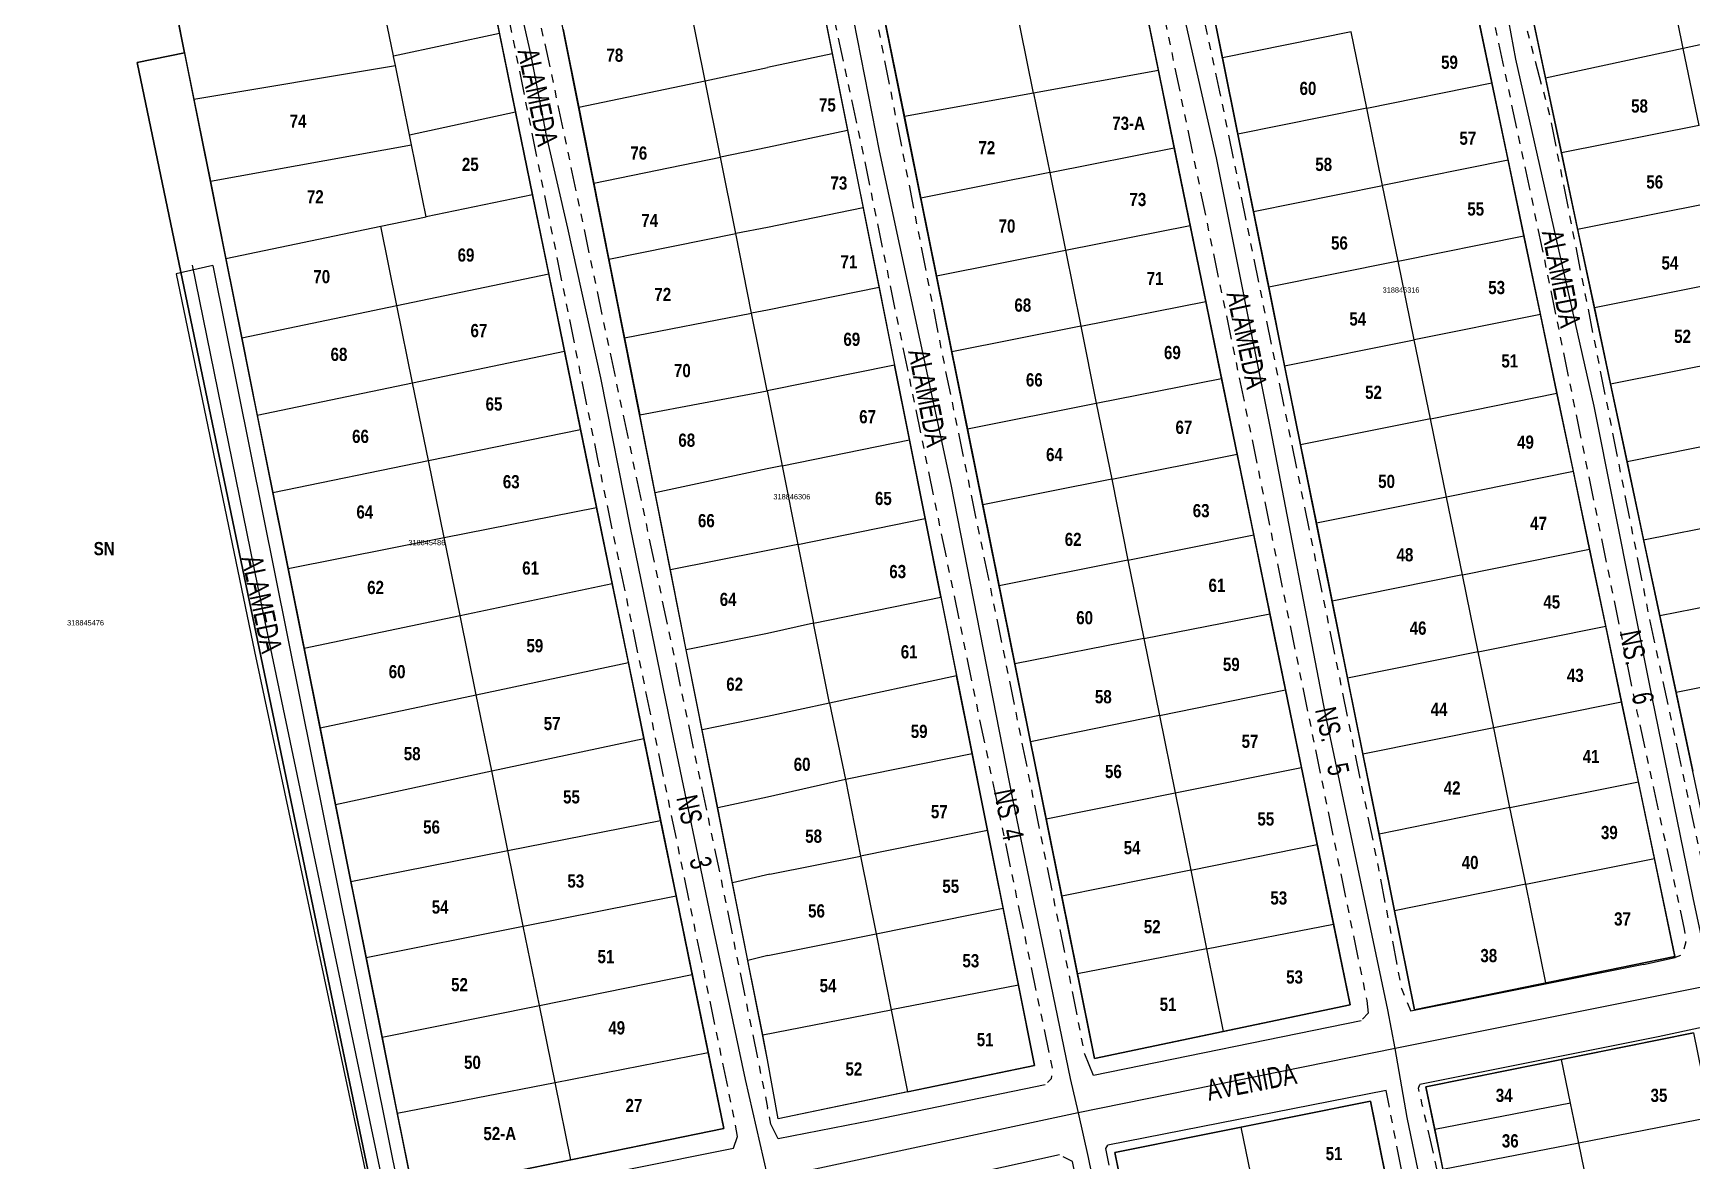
# Model space of a CAD drawing. Extents: x 205316 to 208372, y 4848714 to 4853250.
# Drawn here: x 205657.1 to 205971.5, y 4852812.9 to 4853026.8 of the extents above; entities that cross this region are included whole.
import ezdxf
from ezdxf.enums import TextEntityAlignment as Align

# ---------------------------------------------------------------- set-up
doc = ezdxf.new("R2010")
doc.units = 0
doc.header["$LTSCALE"] = 1.5
doc.header["$MEASUREMENT"] = 0
doc.linetypes.add('TRACO_25', pattern=[8, 3, -1, 1, -1, 1, -1])
for name, color, linetype in [('CD-MALHA-LOTES', 40, 'CONTINUOUS'), ('CD_TXT_QUADRA', 7, 'CONTINUOUS'), ('RU-QUADRAS', 6, 'CONTINUOUS'), ('SV-EIXO-RUA-N-PAV', 6, 'CONTINUOUS'), ('SV-EIXO-RUA-PAV', 20, 'CONTINUOUS'), ('SV-RUA-NAO-PAV-S-GUIA-C-GUIA', 7, 'CONTINUOUS'), ('SV-RUA-PAVIM-S-GUIA-C-GUIA', 7, 'CONTINUOUS'), ('SV-TXT-RUA-N-PAV-S-GUIA-C-GUIA', 7, 'CONTINUOUS'), ('SV-TXT-RUA-PAV-S-GUIA-C-GUIA', 7, 'CONTINUOUS'), ('Th_NmrPort', 7, 'CONTINUOUS')]:
    doc.layers.add(name, color=color, linetype=linetype)
doc.styles.add('ARIAL', font='arial.ttf')
doc.styles.add('ROMANS', font='arial.ttf', dxfattribs={"height": 0.2})
doc.styles.get("Standard").update_dxf_attribs({"font": 'swisscbo.ttf'})

msp = doc.modelspace()

# ---------------------------------------------------------------- linework, layer by layer
at = {"layer": 'CD-MALHA-LOTES', "linetype": 'Continuous'}
for p, q in [((205814.84, 4853047.66), (205822.25, 4853010.96)), ((205846.74, 4853015.42), (205839.97, 4853048.9)), ((205870.39, 4853019.72), (205864.17, 4853050.09)), ((205745.51, 4853026.75), (205741.78, 4853044.93)), ((205803.69, 4853047.35), (205808.58, 4853022.88)), ((205877.54, 4853046.75), (205882.52, 4853022.1)), ((205725.4, 4853022.5), (205721.35, 4853042.44)), ((205969.88, 4853023.88), (205966.75, 4853039.1)), ((205685.83, 4853023.06), (205682.89, 4853037.76)), ((205784.49, 4853017.76), (205781.55, 4853032.48)), ((205940.54, 4853033.46), (205943.77, 4853018.27)), ((205933.61, 4853017.33), (205930.58, 4853031.79)), ((205995.83, 4853029.45), (205969.88, 4853023.88)), ((205725.4, 4853022.5), (205745.51, 4853026.75)), ((205748.55, 4853011.88), (205745.51, 4853026.75)), ((205757.59, 4853027.55), (205760.53, 4853012.72)), ((205906.93, 4853027.02), (205882.52, 4853022.1)), ((205909.89, 4853012.55), (205906.93, 4853027.02)), ((205685.83, 4853023.06), (205687.6, 4853014.26)), ((205725.42, 4853022.38), (205725.4, 4853022.5)), ((205808.58, 4853022.88), (205796.33, 4853020.26)), ((205808.58, 4853022.88), (205811.49, 4853008.3)), ((205969.88, 4853023.88), (205943.77, 4853018.27)), ((205972.88, 4853009.27), (205969.88, 4853023.88)), ((205687.6, 4853014.26), (205725.77, 4853020.65)), ((205725.77, 4853020.65), (205725.42, 4853022.38)), ((205728.44, 4853007.52), (205725.77, 4853020.65)), ((205784.49, 4853017.76), (205796.33, 4853020.26)), ((205870.39, 4853019.72), (205846.74, 4853015.42)), ((205873.41, 4853005.02), (205870.39, 4853019.72)), ((205882.52, 4853022.1), (205885.44, 4853007.63)), ((205760.53, 4853012.72), (205784.49, 4853017.76)), ((205787.39, 4853003.25), (205784.49, 4853017.76)), ((205909.89, 4853012.55), (205933.61, 4853017.33)), ((205936.68, 4853002.67), (205933.61, 4853017.33)), ((205943.77, 4853018.27), (205946.78, 4853004.06)), ((205687.6, 4853014.26), (205690.72, 4852998.69)), ((205846.74, 4853015.42), (205822.25, 4853010.96)), ((205846.74, 4853015.42), (205849.79, 4853000.33)), ((205728.44, 4853007.52), (205748.55, 4853011.88)), ((205751.77, 4852996.15), (205748.55, 4853011.88)), ((205760.53, 4853012.72), (205763.39, 4852998.32)), ((205822.25, 4853010.96), (205825.37, 4852995.48)), ((205909.89, 4853012.55), (205885.44, 4853007.63)), ((205912.89, 4852997.88), (205909.89, 4853012.55)), ((205728.83, 4853005.58), (205728.44, 4853007.52)), ((205811.49, 4853008.3), (205796.33, 4853005.09)), ((205811.49, 4853008.3), (205814.42, 4852993.64)), ((205885.44, 4853007.63), (205888.4, 4852992.95)), ((205972.88, 4853009.27), (205946.78, 4853004.06)), ((205690.72, 4852998.69), (205728.83, 4853005.58)), ((205731.6, 4852991.95), (205728.83, 4853005.58)), ((205796.33, 4853005.09), (205787.39, 4853003.25)), ((205849.79, 4853000.33), (205873.41, 4853005.02)), ((205876.42, 4852990.3), (205873.41, 4853005.02)), ((205946.78, 4853004.06), (205949.85, 4852989.61)), ((205763.39, 4852998.32), (205787.39, 4853003.25)), ((205790.28, 4852988.77), (205787.39, 4853003.25)), ((205936.68, 4853002.67), (205912.89, 4852997.88)), ((205939.68, 4852988.35), (205936.68, 4853002.67)), ((205690.72, 4852998.69), (205693.65, 4852984.04)), ((205763.39, 4852998.32), (205766.24, 4852983.92)), ((205849.79, 4853000.33), (205825.37, 4852995.48)), ((205849.79, 4853000.33), (205852.76, 4852985.61)), ((205888.4, 4852992.95), (205912.89, 4852997.88)), ((205915.83, 4852983.54), (205912.89, 4852997.88)), ((205751.77, 4852996.15), (205731.6, 4852991.95)), ((205754.84, 4852981.15), (205751.77, 4852996.15)), ((205825.37, 4852995.48), (205828.34, 4852980.76)), ((205949.85, 4852989.61), (205975.85, 4852994.81)), ((205723, 4852990.16), (205731.6, 4852991.95)), ((205814.42, 4852993.64), (205796.33, 4852989.95)), ((205814.42, 4852993.64), (205817.44, 4852978.54)), ((205888.4, 4852992.95), (205891.3, 4852978.6)), ((205693.65, 4852984.04), (205723, 4852990.16)), ((205726.06, 4852975.13), (205723, 4852990.16)), ((205766.24, 4852983.92), (205790.28, 4852988.77)), ((205796.33, 4852989.95), (205790.28, 4852988.77)), ((205793.29, 4852973.68), (205790.28, 4852988.77)), ((205852.76, 4852985.61), (205876.42, 4852990.3)), ((205879.38, 4852975.89), (205876.42, 4852990.3)), ((205915.83, 4852983.54), (205939.68, 4852988.35)), ((205942.8, 4852973.44), (205939.68, 4852988.35)), ((205949.85, 4852989.61), (205953.02, 4852974.67)), ((205828.34, 4852980.76), (205852.76, 4852985.61)), ((205852.76, 4852985.61), (205855.68, 4852971.19)), ((205693.65, 4852984.04), (205696.67, 4852968.98)), ((205766.24, 4852983.92), (205769.2, 4852968.98)), ((205915.83, 4852983.54), (205891.3, 4852978.6)), ((205918.88, 4852968.62), (205915.83, 4852983.54)), ((205726.06, 4852975.13), (205754.84, 4852981.15)), ((205757.84, 4852966.48), (205754.84, 4852981.15)), ((205817.44, 4852978.54), (205796.33, 4852974.28)), ((205817.44, 4852978.54), (205820.38, 4852963.85)), ((205828.34, 4852980.76), (205831.26, 4852966.33)), ((205891.3, 4852978.6), (205894.31, 4852963.67)), ((205978.93, 4852979.85), (205953.02, 4852974.67)), ((205855.68, 4852971.19), (205879.38, 4852975.89)), ((205882.36, 4852961.32), (205879.38, 4852975.89)), ((205696.67, 4852968.98), (205726.06, 4852975.13)), ((205729.04, 4852960.48), (205726.06, 4852975.13)), ((205769.2, 4852968.98), (205793.29, 4852973.68)), ((205796.33, 4852974.28), (205793.29, 4852973.68)), ((205796.23, 4852958.97), (205793.29, 4852973.68)), ((205942.8, 4852973.44), (205918.88, 4852968.62)), ((205945.93, 4852958.5), (205942.8, 4852973.44)), ((205953.02, 4852974.67), (205956.09, 4852960.23)), ((205696.67, 4852968.98), (205699.6, 4852954.35)), ((205769.2, 4852968.98), (205772.08, 4852954.43)), ((205855.68, 4852971.19), (205831.26, 4852966.33)), ((205855.68, 4852971.19), (205858.62, 4852956.61)), ((205729.04, 4852960.48), (205757.84, 4852966.48)), ((205760.88, 4852951.62), (205757.84, 4852966.48)), ((205831.26, 4852966.33), (205834.2, 4852951.75)), ((205894.31, 4852963.67), (205918.88, 4852968.62)), ((205921.94, 4852953.66), (205918.88, 4852968.62)), ((205820.38, 4852963.85), (205796.23, 4852958.97)), ((205823.21, 4852949.65), (205820.38, 4852963.85)), ((205894.31, 4852963.67), (205897.33, 4852948.7)), ((205981.9, 4852965.39), (205956.09, 4852960.23)), ((205699.6, 4852954.35), (205729.04, 4852960.48)), ((205732.04, 4852945.72), (205729.04, 4852960.48)), ((205858.62, 4852956.61), (205882.36, 4852961.32)), ((205885.32, 4852946.92), (205882.36, 4852961.32)), ((205956.09, 4852960.23), (205959.21, 4852945.51)), ((205772.08, 4852954.43), (205796.23, 4852958.97)), ((205796.23, 4852958.97), (205799.08, 4852944.73)), ((205834.2, 4852951.75), (205858.62, 4852956.61)), ((205858.62, 4852956.61), (205861.54, 4852942.19)), ((205921.94, 4852953.66), (205945.93, 4852958.5)), ((205949.04, 4852943.67), (205945.93, 4852958.5)), ((205699.6, 4852954.35), (205702.54, 4852939.69)), ((205775.02, 4852939.63), (205772.08, 4852954.43)), ((205921.94, 4852953.66), (205897.33, 4852948.7)), ((205924.98, 4852938.82), (205921.94, 4852953.66)), ((205732.04, 4852945.72), (205760.88, 4852951.62)), ((205763.91, 4852936.82), (205760.88, 4852951.62)), ((205834.2, 4852951.75), (205837.11, 4852937.34)), ((205984.93, 4852950.65), (205959.21, 4852945.51)), ((205799.08, 4852944.73), (205823.21, 4852949.65)), ((205826.19, 4852934.76), (205823.21, 4852949.65)), ((205897.33, 4852948.7), (205900.33, 4852933.85)), ((205702.54, 4852939.69), (205732.04, 4852945.72)), ((205735.02, 4852931.12), (205732.04, 4852945.72)), ((205796.21, 4852944.16), (205775.02, 4852939.63)), ((205799.08, 4852944.73), (205796.21, 4852944.16)), ((205799.08, 4852944.73), (205802.06, 4852929.83)), ((205861.54, 4852942.19), (205885.32, 4852946.92)), ((205888.45, 4852931.62), (205885.32, 4852946.92)), ((205959.21, 4852945.51), (205962.36, 4852930.67)), ((205861.54, 4852942.19), (205837.11, 4852937.34)), ((205861.54, 4852942.19), (205864.63, 4852926.87)), ((205949.04, 4852943.67), (205924.98, 4852938.82)), ((205952.12, 4852928.93), (205949.04, 4852943.67)), ((205702.54, 4852939.69), (205705.43, 4852925.27)), ((205777.91, 4852925.02), (205775.02, 4852939.63)), ((205924.98, 4852938.82), (205900.33, 4852933.85)), ((205928, 4852924.07), (205924.98, 4852938.82)), ((205735.02, 4852931.12), (205763.91, 4852936.82)), ((205766.86, 4852922.41), (205763.91, 4852936.82)), ((205802.06, 4852929.83), (205826.19, 4852934.76)), ((205829.17, 4852919.85), (205826.19, 4852934.76)), ((205837.11, 4852937.34), (205840.2, 4852922)), ((205962.36, 4852930.67), (205987.98, 4852935.79)), ((205864.63, 4852926.87), (205888.45, 4852931.62)), ((205891.52, 4852916.64), (205888.45, 4852931.62)), ((205900.33, 4852933.85), (205903.31, 4852919.09)), ((205705.43, 4852925.27), (205735.02, 4852931.12)), ((205738.03, 4852916.35), (205735.02, 4852931.12)), ((205795.45, 4852928.49), (205777.91, 4852925.02)), ((205802.06, 4852929.83), (205795.45, 4852928.49)), ((205802.06, 4852929.83), (205805.05, 4852914.9)), ((205928, 4852924.07), (205952.12, 4852928.93)), ((205955.18, 4852914.31), (205952.12, 4852928.93)), ((205962.36, 4852930.67), (205965.42, 4852916.27)), ((205705.43, 4852925.27), (205708.46, 4852910.13)), ((205780.92, 4852909.85), (205777.91, 4852925.02)), ((205864.63, 4852926.87), (205840.2, 4852922)), ((205864.63, 4852926.87), (205867.65, 4852911.97)), ((205738.03, 4852916.35), (205766.86, 4852922.41)), ((205769.93, 4852907.43), (205766.86, 4852922.41)), ((205840.2, 4852922), (205843.2, 4852907.18)), ((205928, 4852924.07), (205903.31, 4852919.09)), ((205930.99, 4852909.44), (205928, 4852924.07)), ((205805.05, 4852914.9), (205829.17, 4852919.85)), ((205829.17, 4852919.85), (205832.15, 4852904.94)), ((205903.31, 4852919.09), (205906.26, 4852904.45)), ((205990.94, 4852921.37), (205965.42, 4852916.27)), ((205708.46, 4852910.13), (205738.03, 4852916.35)), ((205741.09, 4852901.31), (205738.03, 4852916.35)), ((205867.65, 4852911.97), (205891.52, 4852916.64)), ((205894.48, 4852902.24), (205891.52, 4852916.64)), ((205965.42, 4852916.27), (205968.51, 4852901.75)), ((205796.31, 4852912.94), (205780.92, 4852909.85)), ((205805.05, 4852914.9), (205796.31, 4852912.94)), ((205808.08, 4852899.74), (205805.05, 4852914.9)), ((205930.99, 4852909.44), (205955.18, 4852914.31)), ((205958.19, 4852899.95), (205955.18, 4852914.31)), ((205708.46, 4852910.13), (205711.49, 4852895.04)), ((205783.93, 4852894.69), (205780.92, 4852909.85)), ((205867.65, 4852911.97), (205843.2, 4852907.18)), ((205867.65, 4852911.97), (205870.6, 4852897.37)), ((205930.99, 4852909.44), (205906.26, 4852904.45)), ((205933.94, 4852895.06), (205930.99, 4852909.44)), ((205741.09, 4852901.31), (205769.93, 4852907.43)), ((205772.87, 4852893.04), (205769.93, 4852907.43)), ((205843.2, 4852907.18), (205846.18, 4852892.4)), ((205993.93, 4852906.84), (205968.51, 4852901.75)), ((205832.15, 4852904.94), (205808.08, 4852899.74)), ((205835.11, 4852890.13), (205832.15, 4852904.94)), ((205906.26, 4852904.45), (205909.17, 4852890.07)), ((205711.49, 4852895.04), (205741.09, 4852901.31)), ((205744.03, 4852886.87), (205741.09, 4852901.31)), ((205870.6, 4852897.37), (205894.48, 4852902.24)), ((205897.49, 4852887.55), (205894.48, 4852902.24)), ((205958.19, 4852899.95), (205933.94, 4852895.06)), ((205961.36, 4852884.82), (205958.19, 4852899.95)), ((205968.51, 4852901.75), (205971.67, 4852886.85)), ((205796.33, 4852897.19), (205783.93, 4852894.69)), ((205808.08, 4852899.74), (205796.33, 4852897.19)), ((205808.08, 4852899.74), (205811.08, 4852885.23)), ((205870.6, 4852897.37), (205846.18, 4852892.4)), ((205870.6, 4852897.37), (205873.55, 4852882.74)), ((205711.49, 4852895.04), (205714.4, 4852880.53)), ((205786.86, 4852879.87), (205783.93, 4852894.69)), ((205933.94, 4852895.06), (205909.17, 4852890.07)), ((205937.03, 4852879.92), (205933.94, 4852895.06)), ((205744.03, 4852886.87), (205772.87, 4852893.04)), ((205776.05, 4852877.49), (205772.87, 4852893.04)), ((205846.18, 4852892.4), (205849.12, 4852877.82)), ((205835.11, 4852890.13), (205811.08, 4852885.23)), ((205838.01, 4852875.59), (205835.11, 4852890.13)), ((205873.55, 4852882.74), (205897.49, 4852887.55)), ((205900.49, 4852872.92), (205897.49, 4852887.55)), ((205909.17, 4852890.07), (205912.22, 4852874.92)), ((205714.4, 4852880.53), (205744.03, 4852886.87)), ((205747.1, 4852871.79), (205744.03, 4852886.87)), ((205811.08, 4852885.23), (205796.33, 4852881.92)), ((205811.08, 4852885.23), (205813.96, 4852870.74)), ((205937.03, 4852879.92), (205961.36, 4852884.82)), ((205964.4, 4852870.3), (205961.36, 4852884.82)), ((205796.33, 4852881.92), (205786.86, 4852879.87)), ((205849.12, 4852877.82), (205873.55, 4852882.74)), ((205873.55, 4852882.74), (205876.52, 4852868.07)), ((205714.4, 4852880.53), (205717.32, 4852865.94)), ((205789.68, 4852865.68), (205786.86, 4852879.87)), ((205849.12, 4852877.82), (205852.09, 4852863.13)), ((205937.03, 4852879.92), (205912.22, 4852874.92)), ((205940.01, 4852865.38), (205937.03, 4852879.92)), ((205747.1, 4852871.79), (205776.05, 4852877.49)), ((205778.98, 4852863.2), (205776.05, 4852877.49)), ((205838.01, 4852875.59), (205813.96, 4852870.74)), ((205840.95, 4852860.87), (205838.01, 4852875.59)), ((205912.22, 4852874.92), (205915.16, 4852860.37)), ((205717.32, 4852865.94), (205747.1, 4852871.79)), ((205750.02, 4852857.43), (205747.1, 4852871.79)), ((205876.52, 4852868.07), (205900.49, 4852872.92)), ((205903.59, 4852857.8), (205900.49, 4852872.92)), ((205796.76, 4852867.29), (205813.96, 4852870.74)), ((205813.96, 4852870.74), (205816.89, 4852856.01)), ((205940.01, 4852865.38), (205964.4, 4852870.3)), ((205968.29, 4852851.72), (205964.4, 4852870.3)), ((205717.32, 4852865.94), (205720.22, 4852851.49)), ((205796.76, 4852867.29), (205789.68, 4852865.68)), ((205792.6, 4852850.94), (205789.68, 4852865.68)), ((205876.52, 4852868.07), (205852.09, 4852863.13)), ((205876.52, 4852868.07), (205879.53, 4852853.14)), ((205940.01, 4852865.38), (205915.16, 4852860.37)), ((205943.83, 4852846.7), (205940.01, 4852865.38)), ((205750.02, 4852857.43), (205778.98, 4852863.2)), ((205782.03, 4852848.27), (205778.98, 4852863.2)), ((205852.09, 4852863.13), (205855.06, 4852848.4)), ((205816.89, 4852856.01), (205840.95, 4852860.87)), ((205843.88, 4852846.23), (205840.95, 4852860.87)), ((205915.16, 4852860.37), (205918.95, 4852841.59)), ((205720.22, 4852851.49), (205750.02, 4852857.43)), ((205753.08, 4852842.43), (205750.02, 4852857.43)), ((205796.36, 4852851.86), (205816.89, 4852856.01)), ((205816.89, 4852856.01), (205819.76, 4852841.56)), ((205879.53, 4852853.14), (205903.59, 4852857.8)), ((205906.72, 4852842.51), (205903.59, 4852857.8)), ((205879.53, 4852853.14), (205855.06, 4852848.4)), ((205879.53, 4852853.14), (205882.7, 4852837.46)), ((205720.22, 4852851.49), (205723.24, 4852836.41)), ((205796.36, 4852851.86), (205792.6, 4852850.94)), ((205795.4, 4852836.84), (205792.6, 4852850.94)), ((205943.83, 4852846.7), (205968.29, 4852851.72)), ((205753.08, 4852842.43), (205782.03, 4852848.27)), ((205785.05, 4852833.52), (205782.03, 4852848.27)), ((205855.06, 4852848.4), (205858.3, 4852832.33)), ((205918.95, 4852841.59), (205943.83, 4852846.7)), ((205843.88, 4852846.23), (205819.76, 4852841.56)), ((205846.92, 4852831.02), (205843.88, 4852846.23)), ((205723.24, 4852836.41), (205753.08, 4852842.43)), ((205756.05, 4852827.83), (205753.08, 4852842.43)), ((205795.4, 4852836.84), (205819.76, 4852841.56)), ((205819.76, 4852841.56), (205822.85, 4852826.02)), ((205882.7, 4852837.46), (205906.72, 4852842.51)), ((205858.3, 4852832.33), (205882.7, 4852837.46)), ((205971.82, 4852837.25), (205946.81, 4852832.17)), ((205723.24, 4852836.41), (205726.13, 4852821.96)), ((205796.33, 4852832.13), (205795.4, 4852836.84)), ((205756.05, 4852827.83), (205785.05, 4852833.52)), ((205798.31, 4852820.93), (205796.33, 4852832.13)), ((205822.85, 4852826.02), (205846.92, 4852831.02)), ((205946.81, 4852832.17), (205921.08, 4852826.95)), ((205948.51, 4852823.91), (205946.81, 4852832.17)), ((205726.13, 4852821.96), (205756.05, 4852827.83)), ((205759.05, 4852813.12), (205756.05, 4852827.83)), ((205822.85, 4852826.02), (205798.31, 4852820.93)), ((205921.08, 4852826.95), (205922.76, 4852818.9)), ((205910.58, 4852824.26), (205886.09, 4852819.36)), ((205913.56, 4852809.53), (205910.58, 4852824.26)), ((205948.51, 4852823.91), (205922.76, 4852818.9)), ((205950.08, 4852816.3), (205948.51, 4852823.91)), ((205886.09, 4852819.36), (205862.14, 4852814.56)), ((205889.14, 4852804.33), (205886.09, 4852819.36)), ((205922.76, 4852818.9), (205924.33, 4852811.29)), ((205975.05, 4852821.16), (205950.08, 4852816.3)), ((205950.08, 4852816.3), (205924.33, 4852811.29)), ((205953.11, 4852801.64), (205950.08, 4852816.3)), ((205862.14, 4852814.56), (205865.27, 4852799.24))]:
    msp.add_line(p, q, dxfattribs=at)
at = {"layer": 'CD-MALHA-LOTES', "linetype": 'Continuous', "flags": 128}
for points in [[(205618.97, 4852790.99), (205618.81, 4852787.4), (205620.53, 4852783.39), (205624.74, 4852782.26), (205722.53, 4852801.8), (205676.83, 4853021.2), (205685.83, 4853023.06)], [(205759.05, 4852813.12), (205788.01, 4852819.07), (205785.05, 4852833.52)], [(205726.13, 4852821.96), (205729.14, 4852806.98), (205759.05, 4852813.12)]]:
    msp.add_lwpolyline(points, dxfattribs=at)
at = {"layer": 'RU-QUADRAS', "linetype": 'Continuous'}
for points in [[(205932.67, 4853079.26), (205991.78, 4853082.43), (205993.77, 4853057.47), (205990.15, 4853057.26), (206029.32, 4852865.62), (205978.32, 4852855.53), (205936.16, 4853054.09)], [(205871.84, 4853075), (205920.95, 4853077.78), (205968.29, 4852851.72), (205918.95, 4852841.59)], [(205682.89, 4853037.76), (205741.78, 4853044.93), (205788.01, 4852819.07), (205729.14, 4852806.98)], [(205862.14, 4852814.56), (205910.58, 4852824.26), (205944.31, 4852657.8), (205896.25, 4852647.68)]]:
    msp.add_lwpolyline(points, close=True, dxfattribs=at)
for points in [[(205749.45, 4853068.64, -0.002479), (205859.29, 4853073.88), (205906.72, 4852842.51), (205858.3, 4852832.33), (205814.84, 4853047.66), (205803.69, 4853047.35), (205846.92, 4852831.02), (205798.31, 4852820.93), (205796.33, 4852832.13)], [(205618.87, 4852787.51), (205618.97, 4852790.99), (205658.18, 4853065.09), (205736.93, 4853068.66), (205741.78, 4853044.93), (205682.89, 4853037.76), (205685.83, 4853023.06), (205676.83, 4853021.2), (205722.53, 4852801.8), (205624.31, 4852782.08, -0.455627)], [(205921.08, 4852826.95), (205971.82, 4852837.25), (206026.66, 4852567.34), (206028.31, 4852560.53), (206046.73, 4852471.23, -0.007509), (206052.43, 4852442.03, -0.011318), (206003.98, 4852431.77, 0.002937), (205984.74, 4852521.09), (205974.96, 4852567.53)]]:
    msp.add_lwpolyline(points, format="xyb", close=True, dxfattribs=at)
at = {"layer": 'SV-EIXO-RUA-N-PAV', "flags": 128}
for points in [[(206032.01, 4852567.53), (206007.22, 4852688.89), (205987.22, 4852787.3), (205976.89, 4852838.92), (205975.31, 4852846.25), (205971.73, 4852862.8), (205963.98, 4852900.87), (205953.01, 4852956.05), (205938.17, 4853021.87), (205932.36, 4853053.16), (205925.91, 4853077.04), (205922.06, 4853083.26)], [(205969.4, 4852567.53), (205962.05, 4852602.41), (205951.2, 4852657.91), (205940.75, 4852707.92), (205926.56, 4852777.62), (205917.52, 4852821.17), (205915.27, 4852834.24), (205913.86, 4852841.61), (205902.03, 4852897.97), (205891.71, 4852951.53), (205881.38, 4853003.15), (205870.41, 4853051.55), (205864.73, 4853080.75)], [(205796.32, 4852810.14), (205792.13, 4852828.4), (205785.55, 4852859.3), (205778.53, 4852892.93), (205770.34, 4852932.99), (205764.69, 4852961.45), (205758.45, 4852989.81), (205754.44, 4853007.39), (205751.43, 4853022.85), (205749.17, 4853032.84), (205747.29, 4853041.63), (205745.41, 4853051.24), (205743.86, 4853060.43), (205743.19, 4853067.96), (205743.06, 4853074.47)], [(205809.11, 4853047.03), (205817.5, 4853004.44), (205831.05, 4852941.2), (205842.67, 4852881.83), (205853.66, 4852828.58), (205855.16, 4852822.05), (205857.1, 4852813.6), (205866.95, 4852765.29), (205882.67, 4852689.85), (205891.33, 4852645.32), (205907.22, 4852567.53)]]:
    msp.add_lwpolyline(points, dxfattribs=at)
at = {"layer": 'SV-EIXO-RUA-PAV', "flags": 128}
for points in [[(205726.37, 4852795.69), (205724.39, 4852804.11), (205701.11, 4852915.17), (205687.33, 4852982.76)], [(206316.76, 4852792.55), (206309.87, 4852792.68), (206303.13, 4852794.74), (206286.56, 4852801.66), (206258.48, 4852812.34), (206228.3, 4852823.59), (206161.89, 4852847.33), (206110.61, 4852865.77), (206095.55, 4852870.2), (206035.55, 4852858.21), (205975.31, 4852846.25), (205915.27, 4852834.24), (205855.16, 4852822.05), (205796.49, 4852809.45), (205796.32, 4852809.42)]]:
    msp.add_lwpolyline(points, dxfattribs=at)
at = {"layer": 'SV-RUA-NAO-PAV-S-GUIA-C-GUIA', "linetype": 'TRACO_25', "flags": 128}
for points in [[(205978.37, 4852853.42), (205977.4, 4852854), (205976.66, 4852854.53), (205976.57, 4852854.92), (205963.45, 4852916.05), (205944.69, 4853010.77), (205935.37, 4853045.96), (205930.63, 4853069.46), (205928.52, 4853076.76), (205927.87, 4853079.97), (205929.09, 4853081.08), (205965.9, 4853083.71), (205991.35, 4853084.53), (205991.98, 4853082.35), (205994.34, 4853057.27), (205994.79, 4853046.4), (205996.35, 4853032.17), (206010.05, 4852967.13), (206029.51, 4852870.26), (206030.62, 4852866.18), (206030.51, 4852863.98)], [(205868.67, 4853077.88), (205874.71, 4853078.24), (205882.88, 4853078.81), (205888.82, 4853078.98), (205892.4, 4853079.23), (205899.14, 4853079.19), (205907.62, 4853079.05), (205915.79, 4853078.92), (205922.17, 4853077.44), (205925.25, 4853071.15), (205928.09, 4853060.41), (205930.38, 4853045.97), (205943.02, 4852986.41), (205961.02, 4852898.36), (205970.07, 4852856.88), (205970.33, 4852854.48), (205969.74, 4852852.03), (205968.35, 4852851.48)], [(205868.67, 4853077.88), (205881.99, 4853015.66), (205899.15, 4852931.7), (205912.1, 4852868.38), (205916.45, 4852845.62), (205918.23, 4852841.33)], [(205796.33, 4853074.17), (205790.09, 4853073.79), (205781.65, 4853073.38), (205774.25, 4853073.07), (205762.37, 4853072.49), (205751.23, 4853072.15), (205747.82, 4853070.38), (205745.69, 4853065.55), (205746.24, 4853058.03), (205747.62, 4853050.2), (205749.19, 4853043.44), (205751.86, 4853033.87), (205754.12, 4853024.74), (205787.25, 4852867.45), (205796.33, 4852823)], [(205789.87, 4852815.35), (205790.63, 4852817.58), (205789.94, 4852821.37), (205764.15, 4852946.01), (205744.62, 4853043.03), (205743.61, 4853048.86), (205741.77, 4853059.01), (205741, 4853066.98), (205739.11, 4853071.12), (205730.17, 4853070.84), (205709.64, 4853069.68), (205691.52, 4853068.85), (205679.17, 4853068.72), (205667.37, 4853069.82), (205658.92, 4853069.86)], [(205858.09, 4852829.12), (205856.44, 4852833.18), (205853.6, 4852847.7), (205840.74, 4852911.15), (205829.76, 4852964.47), (205813.55, 4853047.11), (205805.28, 4853046.52), (205813.48, 4853008.42), (205837.64, 4852891.04), (205837.67, 4852891.04), (205850.24, 4852830.55), (205850.08, 4852828.52), (205848.94, 4852827.39)], [(205868.64, 4853043.65), (205887.72, 4852951.73), (205909.87, 4852843.37), (205910.13, 4852840.96), (205908.81, 4852839.52)], [(205947.12, 4852658.36), (205918.62, 4852799.9), (205913.59, 4852826.27)], [(205973.15, 4852567.53), (205951.52, 4852671.83), (205936.55, 4852748.54), (205921.99, 4852816.85), (205920.41, 4852823.58), (205919.7, 4852826.7), (205919.96, 4852827.41)], [(205798.31, 4852817.13), (205796.96, 4852819.93), (205796.33, 4852823)], [(205894.55, 4852647.48), (205878.53, 4852725.4), (205860.41, 4852815.31), (205860.81, 4852815.89)], [(205887.81, 4852645.68), (205855.55, 4852805.67), (205854.14, 4852812.8), (205851.64, 4852814.08)]]:
    msp.add_lwpolyline(points, dxfattribs=at)
at = {"layer": 'SV-RUA-PAVIM-S-GUIA-C-GUIA', "flags": 128}
for points in [[(205691.19, 4852982.7), (205684.25, 4852981.13), (205699.08, 4852909.51), (205721.65, 4852803.73), (205720.3, 4852801.25), (205685.31, 4852794.38), (205631.29, 4852783.37), (205627.98, 4852782.75), (205623.54, 4852782.85), (205619.99, 4852784.64), (205619.41, 4852785.9)], [(205691.19, 4852982.7), (205726.58, 4852806.71), (205727.03, 4852805.25), (205728.47, 4852803.68), (205730.33, 4852803.41), (205789.87, 4852815.35)], [(205962.35, 4852850.17), (205918.23, 4852841.33)], [(205962.35, 4852850.17), (205968.35, 4852851.48)], [(205908.81, 4852839.52), (205858.09, 4852829.12)], [(205973.62, 4852838.32), (205965.12, 4852836.45), (205919.96, 4852827.41)], [(205848.94, 4852827.39), (205816.45, 4852820.68), (205798.31, 4852817.13)], [(205913.59, 4852826.27), (205860.81, 4852815.89)], [(205851.64, 4852814.08), (205819.22, 4852806.95), (205801.19, 4852803.03)]]:
    msp.add_lwpolyline(points, dxfattribs=at)

# ---------------------------------------------------------------- texts
at = {"layer": 'CD_TXT_QUADRA', "color": 7, "linetype": 'Continuous', "style": 'ROMANS'}
for s, p in [('318846316', (205916.38, 4852978.07)), ('318846306', (205800.92, 4852938.87)), ('318845486', (205731.73, 4852930.18)), ('318845476', (205667.05, 4852914.97))]:
    msp.add_text(s, height=1, dxfattribs=at).set_placement(p, align=Align.MIDDLE)
at = {"layer": 'SV-TXT-RUA-N-PAV-S-GUIA-C-GUIA', "style": 'ARIAL', "width": 0.7}
for s, rotation, p in [('ALAMEDA                                                      NS.     6', 281, (205943.04, 4852989.05)), ('ALAMEDA                                                         NS.    5', 282, (205883.28, 4852977.37)), ('ALAMEDA                                                             NS  4', 281, (205822.96, 4852966.43))]:
    msp.add_text(s, height=4, rotation=rotation, dxfattribs=at).set_placement(p)
at = {"layer": 'SV-TXT-RUA-PAV-S-GUIA-C-GUIA', "style": 'ARIAL', "width": 0.7}
for s, rotation, p in [('ALAMEDA                                                                                                                    NS      3', 282, (205748.91, 4853023.4)), ('ALAMEDA', 282, (205696.6, 4852927.25)), ('AVENIDA', 11, (205879.96, 4852824.33))]:
    msp.add_text(s, height=4, rotation=rotation, dxfattribs=at).set_placement(p)
at = {"layer": 'Th_NmrPort', "color": 1}
for s, p in [('78', (205765.78, 4853022.6)), ('59', (205923.97, 4853021.26)), ('60', (205897.15, 4853016.3)), ('75', (205806.07, 4853013.17)), ('58', (205959.99, 4853012.97)), ('74', (205705.74, 4853010.08)), ('73-A', (205861.64, 4853009.69)), ('57', (205927.45, 4853006.86)), ('76', (205770.32, 4853004.04)), ('72', (205836.29, 4853005.05)), ('25', (205738.38, 4853001.89)), ('58', (205900.13, 4853001.89)), ('73', (205808.24, 4852998.36)), ('56', (205962.87, 4852998.57)), ('72', (205709, 4852995.75)), ('73', (205864.91, 4852995.24)), ('55', (205928.94, 4852993.44)), ('74', (205772.39, 4852991.26)), ('70', (205840.11, 4852990.2)), ('56', (205903.11, 4852986.99)), ('69', (205737.57, 4852984.7)), ('70', (205710.23, 4852980.61)), ('71', (205810.14, 4852983.41)), ('54', (205965.75, 4852983.21)), ('72', (205774.86, 4852977.23)), ('71', (205868.18, 4852980.25)), ('53', (205932.91, 4852978.54)), ('68', (205843.1, 4852975.21)), ('54', (205906.59, 4852972.58)), ('67', (205740.01, 4852970.38)), ('69', (205810.69, 4852968.73)), ('52', (205968.15, 4852969.29)), ('68', (205713.49, 4852965.87)), ('69', (205871.45, 4852966.22)), ('51', (205935.4, 4852964.63)), ('70', (205778.58, 4852962.8)), ('66', (205845.28, 4852961.04)), ('52', (205909.57, 4852958.67)), ('65', (205742.87, 4852956.46)), ('67', (205813.68, 4852954.05)), ('67', (205873.63, 4852952.05)), ('66', (205717.57, 4852950.32)), ('68', (205779.41, 4852949.6)), ('49', (205938.38, 4852949.23)), ('64', (205849.1, 4852946.87)), ('63', (205746.14, 4852941.72)), ('50', (205912.05, 4852941.78)), ('65', (205816.67, 4852938.55)), ('63', (205876.9, 4852936.24)), ('64', (205718.39, 4852935.99)), ('66', (205783.12, 4852934.34)), ('47', (205940.86, 4852933.83)), ('62', (205852.64, 4852930.79)), ('SN', (205668.6, 4852929.04)), ('48', (205915.53, 4852927.87)), ('61', (205749.81, 4852925.35)), ('63', (205819.39, 4852924.69)), ('62', (205720.43, 4852921.67)), ('61', (205879.89, 4852922.07)), ('64', (205787.25, 4852919.41)), ('45', (205943.35, 4852918.93)), ('60', (205854.82, 4852915.94)), ('46', (205918.01, 4852913.96)), ('59', (205750.62, 4852910.62)), ('61', (205821.56, 4852909.47)), ('60', (205724.51, 4852905.71)), ('59', (205882.62, 4852907.08)), ('43', (205947.82, 4852905.02)), ('62', (205788.49, 4852903.32)), ('58', (205858.36, 4852900.95)), ('44', (205921.99, 4852898.56)), ('57', (205753.89, 4852895.88)), ('59', (205823.46, 4852894.38)), ('57', (205886.16, 4852892.5)), ('58', (205727.37, 4852890.15)), ('41', (205950.8, 4852889.62)), ('60', (205801.27, 4852888.14)), ('56', (205860.27, 4852886.78)), ('42', (205924.47, 4852883.66)), ('55', (205757.56, 4852881.97)), ('57', (205827.27, 4852879.16)), ('55', (205889.16, 4852877.78)), ('56', (205731.04, 4852876.24)), ('58', (205803.45, 4852874.51)), ('39', (205954.27, 4852875.21)), ('54', (205863.82, 4852872.33)), ('40', (205927.88, 4852869.53)), ('53', (205758.38, 4852866)), ('55', (205829.44, 4852865.02)), ('54', (205732.67, 4852861.09)), ('53', (205891.61, 4852862.8)), ('56', (205804, 4852860.34)), ('37', (205956.76, 4852858.82)), ('52', (205867.63, 4852857.35)), ('51', (205764.09, 4852851.68)), ('38', (205931.42, 4852851.87)), ('53', (205833.25, 4852850.89)), ('52', (205736.34, 4852846.36)), ('54', (205806.18, 4852846.17)), ('53', (205894.61, 4852847.81)), ('51', (205870.63, 4852842.63)), ('49', (205766.13, 4852838.17)), ('51', (205835.97, 4852835.94)), ('50', (205738.79, 4852831.62)), ('52', (205811.08, 4852830.37)), ('27', (205769.39, 4852823.44)), ('34', (205934.34, 4852825.37)), ('35', (205963.67, 4852825.37)), ('52-A', (205742.46, 4852818.12)), ('51', (205902.1, 4852814.33)), ('36', (205935.49, 4852816.74))]:
    msp.add_text(s, height=2.5, dxfattribs=at).set_placement(p, align=Align.MIDDLE_LEFT)

doc.saveas('drawing.dxf')
